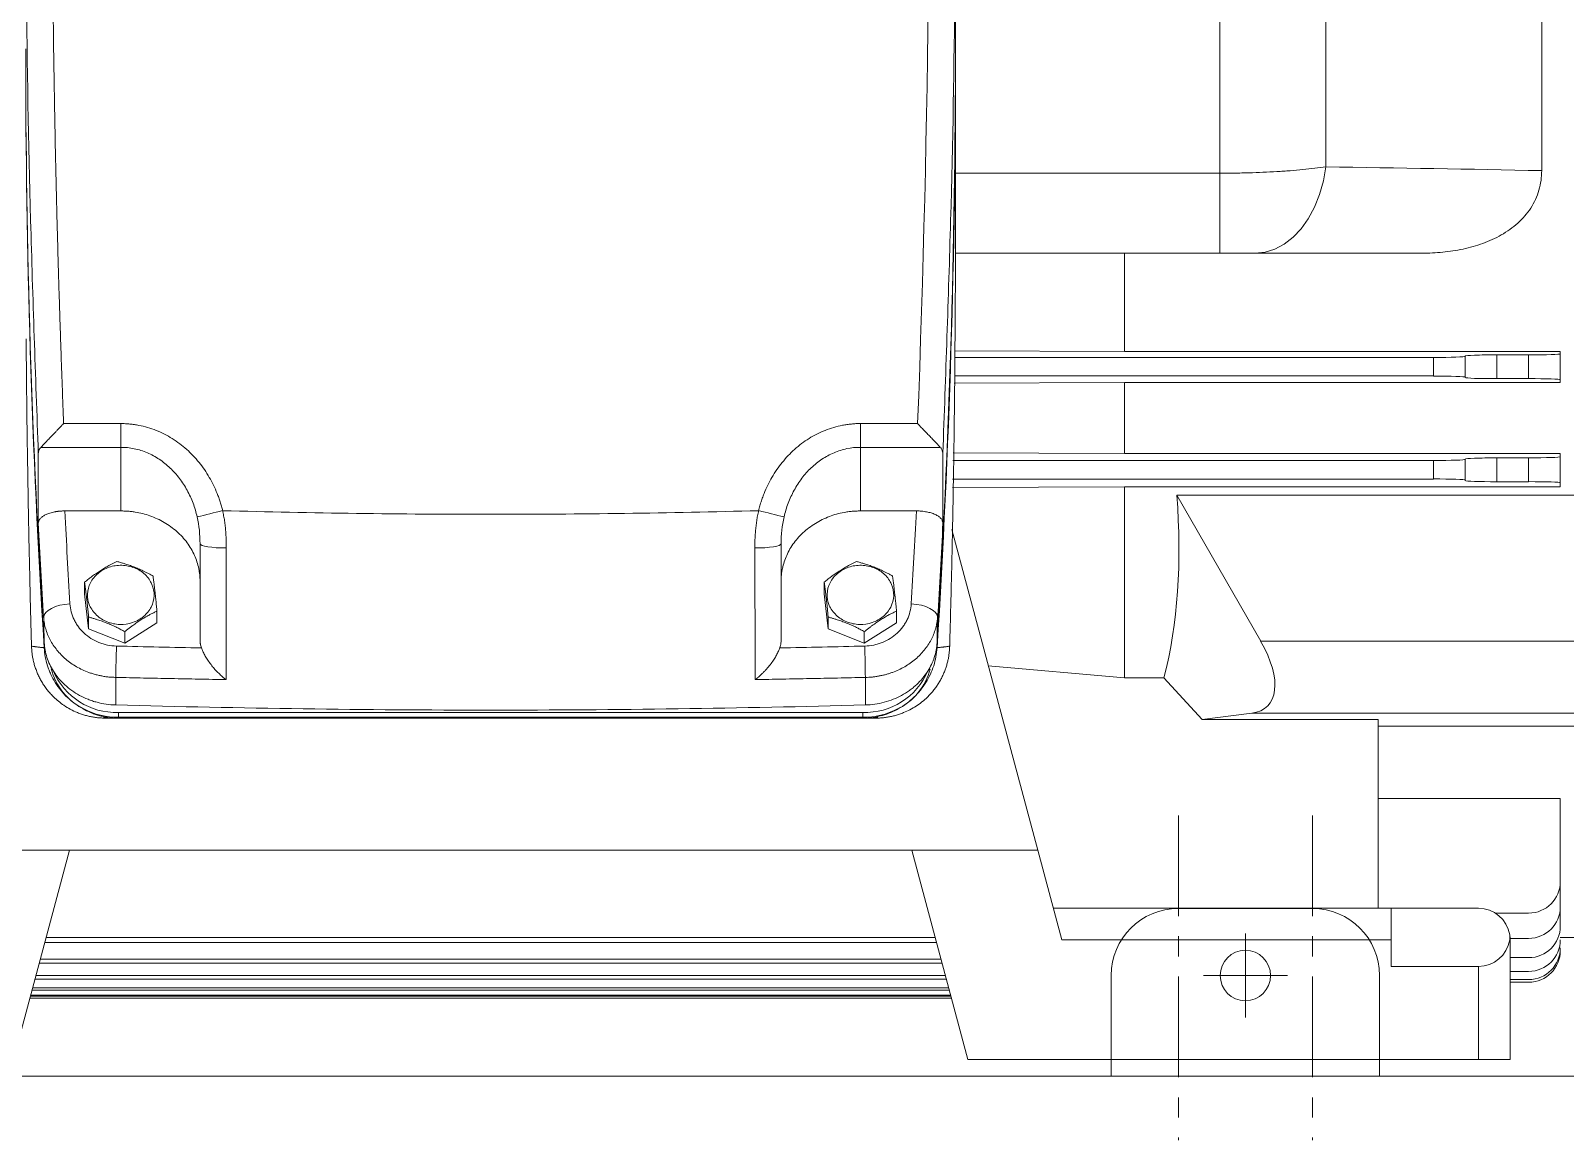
# Model space of a CAD drawing. Header units: inches. Extents: x -48 to 250, y -21 to 207.
# Drawn here: x 26.18 to 37.62, y 53.19 to 61.46 of the extents above; entities that cross this region are included whole.
import ezdxf

# ---------------------------------------------------------------- set-up
doc = ezdxf.new("R2010")
doc.units = ezdxf.units.IN
doc.header["$MEASUREMENT"] = 0
doc.linetypes.add('CENTERX2', pattern=[0.8, 0.5, -0.1, 0.1, -0.1])
doc.layers.add('Centerline', color=5, linetype='CENTERX2', lineweight=5)

# ---------------------------------------------------------------- blocks, each defined once
blk = doc.blocks.new('HHI 365TS FRONT VIEW')
at = {"color": 7, "linetype": 'Continuous', "lineweight": 5}
for p, q in [((-10.302, 2.396), (-10.302, -2.396)), ((-9.511, 2.349), (-9.511, -2.349)), ((-7.903, 2.377), (-7.903, -2.377)), ((-12.272, -1.468), (-12.272, 0.079)), ((-12.272, -1.468), (-12.272, -1.504)), ((-12.272, -2.907), (-12.272, -1.504)), ((-12.272, -1.504), (-12.272, -1.504)), ((-10.302, -2.396), (-12.272, -2.396)), ((-10.302, -2.396), (-10.302, -2.992)), ((-12.272, -2.907), (-12.272, -3.137)), ((-12.272, -2.992), (-10.302, -2.992)), ((-11.012, -2.992), (-11.012, -3.725)), ((-12.277, -3.77), (-8.709, -3.77)), ((-11.012, -3.725), (-12.276, -3.72)), ((-7.764, -3.725), (-11.012, -3.725)), ((-8.709, -3.77), (-8.709, -3.907)), ((-8.472, -3.761), (-8.472, -3.758)), ((-8.472, -3.916), (-8.472, -3.761)), ((-8.236, -3.75), (-8, -3.75)), ((-8.236, -3.927), (-8.236, -3.75)), ((-8, -3.75), (-8, -3.927)), ((-7.764, -3.742), (-7.764, -3.725)), ((-7.764, -3.935), (-7.764, -3.742)), ((-12.281, -3.962), (-11.012, -3.957)), ((-8.709, -3.907), (-12.28, -3.907)), ((-11.012, -3.957), (-7.764, -3.957)), ((-11.012, -3.957), (-11.012, -4.485)), ((-8.472, -3.919), (-8.472, -3.916)), ((-8, -3.927), (-8.236, -3.927)), ((-7.764, -3.957), (-7.764, -3.935)), ((-18.919, -4.262), (-18.492, -4.262)), ((-18.492, -4.262), (-18.492, -4.439)), ((-12.98, -4.262), (-12.98, -4.439)), ((-12.98, -4.262), (-12.554, -4.262)), ((-19.087, -4.439), (-18.492, -4.439)), ((-18.492, -4.439), (-18.492, -4.913)), ((-12.98, -4.439), (-12.98, -4.913)), ((-12.385, -4.439), (-12.98, -4.439)), ((-19.107, -5.003), (-19.107, -4.483)), ((-12.366, -4.483), (-12.366, -5.003)), ((-12.291, -4.537), (-8.709, -4.537)), ((-11.012, -4.485), (-12.29, -4.48)), ((-7.764, -4.485), (-11.012, -4.485)), ((-8.709, -4.537), (-8.709, -4.675)), ((-8.472, -4.529), (-8.472, -4.526)), ((-8.472, -4.683), (-8.472, -4.529)), ((-8.236, -4.518), (-8, -4.518)), ((-8.236, -4.695), (-8.236, -4.518)), ((-8, -4.518), (-8, -4.695)), ((-7.764, -4.509), (-7.764, -4.485)), ((-7.764, -4.703), (-7.764, -4.509)), ((-8.709, -4.675), (-12.293, -4.675)), ((-8.472, -4.687), (-8.472, -4.683)), ((-12.294, -4.739), (-11.012, -4.734)), ((-11.012, -4.734), (-7.764, -4.734)), ((-11.012, -4.734), (-11.012, -6.157)), ((-10.623, -4.796), (-7.488, -4.796)), ((-9.997, -5.884), (-10.623, -4.796)), ((-8, -4.695), (-8.236, -4.695)), ((-7.764, -4.734), (-7.764, -4.703)), ((-18.492, -4.913), (-18.91, -4.913)), ((-12.98, -4.913), (-12.563, -4.913)), ((-12.299, -5.052), (-11.659, -7.441)), ((-18.762, -5.443), (-18.762, -5.53)), ((-13.25, -5.53), (-13.25, -5.443)), ((-18.762, -5.53), (-18.732, -5.791)), ((-13.22, -5.791), (-13.25, -5.53)), ((-18.732, -5.704), (-18.732, -5.791)), ((-18.223, -5.659), (-18.223, -5.746)), ((-13.22, -5.791), (-13.22, -5.704)), ((-12.711, -5.746), (-12.711, -5.659)), ((-18.732, -5.791), (-18.462, -5.899)), ((-18.462, -5.899), (-18.223, -5.746)), ((-18.462, -5.812), (-18.462, -5.899)), ((-12.951, -5.899), (-13.22, -5.791)), ((-12.711, -5.746), (-12.951, -5.899)), ((-12.951, -5.899), (-12.951, -5.812)), ((-7.646, -5.884), (-9.997, -5.884)), ((-12.027, -6.067), (-11.012, -6.157)), ((-11.012, -6.157), (-10.719, -6.157)), ((-10.719, -6.157), (-10.433, -6.466)), ((-18.769, -6.388), (-18.773, -6.388)), ((-12.7, -6.388), (-12.703, -6.388)), ((-18.51, -6.415), (-12.963, -6.415)), ((-18.51, -6.451), (-18.51, -6.415)), ((-12.963, -6.451), (-18.51, -6.451)), ((-18.51, -6.457), (-12.963, -6.457)), ((-12.963, -6.415), (-12.963, -6.451)), ((-10.433, -6.466), (-10.063, -6.421)), ((-10.433, -6.466), (-9.122, -6.466)), ((-10.063, -6.421), (-7.646, -6.421)), ((-9.122, -6.466), (-9.122, -7.874)), ((-7.488, -6.516), (-9.122, -6.516)), ((-7.764, -7.057), (-9.122, -7.057)), ((-7.764, -7.674), (-7.764, -7.057)), ((-19.813, -7.441), (-18.874, -7.441)), ((-18.874, -7.441), (-19.292, -9)), ((-18.874, -7.441), (-12.598, -7.441)), ((-12.598, -7.441), (-11.659, -7.441)), ((-12.18, -9), (-12.598, -7.441)), ((-11.659, -7.441), (-11.48, -8.11)), ((-7.764, -7.862), (-7.764, -7.674)), ((-11.543, -7.874), (-9.024, -7.874)), ((-9.024, -7.874), (-8.374, -7.874)), ((-9.024, -8.11), (-9.024, -7.874)), ((-7.764, -8.006), (-7.764, -7.862)), ((-8.236, -7.91), (-8, -7.91)), ((-19.049, -8.092), (-12.424, -8.092)), ((-11.48, -8.11), (-9.024, -8.11)), ((-9.024, -8.11), (-9.024, -8.307)), ((-8.138, -8.11), (-8.141, -8.11)), ((-8.138, -8.098), (-8, -8.098)), ((-8.138, -9), (-8.138, -8.11)), ((-7.764, -8.091), (-7.488, -8.091)), ((-19.059, -8.129), (-12.414, -8.129)), ((-19.1, -8.283), (-12.372, -8.283)), ((-19.092, -8.252), (-12.381, -8.252)), ((-9.024, -8.307), (-8.374, -8.307)), ((-8.374, -8.307), (-8.374, -9)), ((-8.138, -8.242), (-8, -8.242)), ((-8.138, -8.344), (-8, -8.344)), ((-19.132, -8.401), (-12.341, -8.401)), ((-19.125, -8.376), (-12.347, -8.376)), ((-8.138, -8.405), (-8, -8.405)), ((-8.138, -8.425), (-8, -8.425)), ((-19.17, -8.543), (-12.303, -8.543)), ((-19.17, -8.543), (-12.303, -8.543)), ((-19.166, -8.53), (-12.306, -8.53)), ((-19.164, -8.522), (-12.308, -8.522)), ((-19.154, -8.483), (-12.319, -8.483)), ((-19.149, -8.466), (-12.323, -8.466)), ((-8.374, -9), (-12.18, -9)), ((-8.374, -9), (-8.138, -9))]:
    blk.add_line(p, q, dxfattribs=at)
at = {"color": 7, "linetype": 'Continuous', "lineweight": 5, "flags": 128}
for points in [[(-9.511, -2.349), (-9.53, -2.454), (-9.558, -2.555), (-9.596, -2.649), (-9.642, -2.735), (-9.696, -2.81), (-9.756, -2.874), (-9.822, -2.925), (-9.892, -2.962), (-9.964, -2.985), (-10.038, -2.992)], [(-17.902, -5.158), (-17.898, -5.164), (-17.887, -5.17), (-17.869, -5.175), (-17.844, -5.18), (-17.815, -5.184), (-17.781, -5.187), (-17.744, -5.188), (-17.706, -5.189)], [(-13.767, -5.189), (-13.729, -5.188), (-13.692, -5.187), (-13.658, -5.184), (-13.628, -5.18), (-13.604, -5.175), (-13.586, -5.17), (-13.575, -5.164), (-13.571, -5.158)], [(-18.871, -5.606), (-18.909, -5.609), (-18.946, -5.616), (-18.98, -5.626), (-19.01, -5.639), (-19.034, -5.654), (-19.052, -5.67), (-19.064, -5.688), (-19.067, -5.706)], [(-12.405, -5.706), (-12.409, -5.688), (-12.42, -5.67), (-12.438, -5.654), (-12.463, -5.639), (-12.493, -5.626), (-12.526, -5.616), (-12.563, -5.609), (-12.602, -5.606)]]:
    blk.add_lwpolyline(points, dxfattribs=at)
at = {"color": 7, "linetype": 'Continuous', "lineweight": 5}
for centre, radius, start, end in [((52.223, -1.468), 71.424, 180.00028, 183.55318), ((-83.696, -1.468), 71.424, 356.44682, 359.99972), ((52.224, -1.504), 71.425, 180.00029, 183.55496), ((-83.696, -1.504), 71.425, 356.44504, 359.99971), ((-13.359, -22.848), 18.463, 103.705, 104.3118), ((-18.113, -22.848), 18.463, 75.6882, 76.295), ((52.262, -1.339), 71.463, 182.93936, 183.50341), ((-83.734, -1.339), 71.463, 356.49659, 357.06064), ((-5.465, -6.329), 13.066, 178.2068, 179.2319), ((-26.008, -6.329), 13.066, 0.7681, 1.7932), ((-18.562, -5.974), 0.463, 194.3519, 243.4807), ((-18.526, -5.904), 0.511, 203.4485, 271.7654), ((-12.947, -5.904), 0.511, 268.2346, 336.5515), ((-12.905, -5.978), 0.458, 296.1874, 345.6723), ((-18.511, -5.889), 0.562, 242.6919, 270.156), ((-12.961, -5.889), 0.562, 269.844, 297.3081), ((-8, -7.674), 0.236, 270, 0), ((-8.374, -8.11), 0.236, 9.5941, 90), ((-8, -7.862), 0.236, 270, 0), ((-8.236, -8.147), 0.236, 90, 92.7881), ((-8, -8.006), 0.236, 270, 0), ((-8.374, -8.071), 0.236, 270, 350.4059), ((-8.374, -8.11), 0.236, 0, 9.5941), ((-8, -8.108), 0.236, 270, 0), ((-8, -8.169), 0.236, 270, 0), ((-8, -8.189), 0.236, 270, 0)]:
    blk.add_arc(centre, radius, start, end, dxfattribs=at)
for centre, major_axis, ratio, start_param, end_param in [((-8.709, -3.761), (0.236, 0), 0.034921, 4.712389, 6.283185), ((-8.236, -3.758), (0.236, 0), 0.034921, 1.570796, 3.141593), ((-8, -3.742), (0.236, 0), 0.034921, 4.712389, 6.283185), ((-8.709, -3.916), (0.236, 0), 0.034921, 0, 1.570796), ((-8.236, -3.919), (0.236, 0), 0.034921, 3.141593, 4.712389), ((-8, -3.935), (0.236, 0), 0.034921, 0, 1.570796), ((-8.709, -4.529), (0.236, 0), 0.034921, 4.712389, 6.283185), ((-8.236, -4.526), (0.236, 0), 0.034921, 1.570796, 3.141593), ((-8, -4.509), (0.236, 0), 0.034921, 4.712389, 6.283185), ((-8.709, -4.683), (0.236, 0), 0.034921, 0, 1.570796), ((-8.236, -4.687), (0.236, 0), 0.034921, 3.141593, 4.712389), ((-18.697, 0), (-7.333, 7.333), 0.466308, 3.411279, 3.64152), ((-8, -4.703), (0.236, 0), 0.034921, 0, 1.570796), ((-10.481, -5.832), (-0.535, 0.535), 0.466308, 2.792527, 4.18879)]:
    blk.add_ellipse(centre, major_axis=major_axis, ratio=ratio, start_param=start_param, end_param=end_param, dxfattribs=at)
for points, knots in [([(-18.978, 2.443), (-18.979, 2.388), (-18.982, 2.278), (-18.985, 2.114), (-18.988, 1.949), (-18.991, 1.784), (-18.993, 1.619), (-18.995, 1.453), (-18.997, 1.288), (-18.999, 1.122), (-19.001, 0.956), (-19.002, 0.791), (-19.003, 0.624), (-19.003, 0.458), (-19.004, 0.292), (-19.004, 0.125), (-19.004, -0.042), (-19.004, -0.209), (-19.003, -0.376), (-19.002, -0.543), (-19.001, -0.711), (-19, -0.878), (-18.998, -1.046), (-18.996, -1.214), (-18.994, -1.382), (-18.992, -1.55), (-18.989, -1.718), (-18.986, -1.887), (-18.983, -2.056), (-18.98, -2.224), (-18.976, -2.393), (-18.972, -2.563), (-18.968, -2.732), (-18.963, -2.901), (-18.959, -3.071), (-18.954, -3.241), (-18.948, -3.41), (-18.943, -3.58), (-18.937, -3.751), (-18.931, -3.921), (-18.925, -4.091), (-18.921, -4.205), (-18.919, -4.262)], [0, 0, 0, 0, 0.024589, 0.049198, 0.073828, 0.098478, 0.123148, 0.147839, 0.172551, 0.197284, 0.222037, 0.246811, 0.271606, 0.296422, 0.321258, 0.346116, 0.370995, 0.395895, 0.420817, 0.44576, 0.470724, 0.495709, 0.520716, 0.545744, 0.570794, 0.595866, 0.620959, 0.646074, 0.671211, 0.69637, 0.72155, 0.746753, 0.771978, 0.797224, 0.822493, 0.847784, 0.873098, 0.898433, 0.923791, 0.949172, 0.974575, 1, 1, 1, 1]), ([(-19.107, -4.483), (-19.128, -3.904), (-19.169, -2.749), (-19.198, -1.228), (-19.198, -0.286), (-19.198, 0.079)], [0, 0, 0, 0, 0.380367, 0.759806, 1, 1, 1, 1]), ([(-12.275, 0.079), (-12.275, -0.286), (-12.274, -1.228), (-12.303, -2.749), (-12.345, -3.904), (-12.366, -4.483)], [0, 0, 0, 0, 0.240194, 0.619633, 1, 1, 1, 1]), ([(-9.511, -2.349), (-9.565, -2.356), (-9.622, -2.363), (-9.714, -2.372), (-9.745, -2.375), (-9.794, -2.379), (-9.81, -2.38), (-9.843, -2.382), (-9.86, -2.383), (-9.945, -2.388), (-10.014, -2.391), (-10.12, -2.394), (-10.156, -2.395), (-10.211, -2.396), (-10.229, -2.396), (-10.265, -2.396), (-10.284, -2.396), (-10.302, -2.396)], [0, 0, 0, 0, 0.25, 0.25, 0.375, 0.375, 0.4375, 0.4375, 0.5, 0.5, 0.75, 0.75, 0.875, 0.875, 0.9375, 0.9375, 1, 1, 1, 1]), ([(-7.903, -2.377), (-7.903, -2.426), (-7.909, -2.475), (-7.93, -2.545), (-7.939, -2.569), (-7.959, -2.613), (-7.971, -2.635), (-7.998, -2.676), (-8.013, -2.696), (-8.046, -2.734), (-8.063, -2.752), (-8.1, -2.785), (-8.12, -2.801), (-8.161, -2.83), (-8.182, -2.844), (-8.248, -2.881), (-8.294, -2.902), (-8.366, -2.928), (-8.39, -2.936), (-8.439, -2.95), (-8.464, -2.956), (-8.539, -2.972), (-8.59, -2.98), (-8.691, -2.99), (-8.742, -2.992), (-8.794, -2.992)], [0, 0, 0, 0, 0.125, 0.125, 0.1875, 0.1875, 0.25, 0.25, 0.3125, 0.3125, 0.375, 0.375, 0.4375, 0.4375, 0.5, 0.5, 0.625, 0.625, 0.6875, 0.6875, 0.75, 0.75, 0.875, 0.875, 1, 1, 1, 1]), ([(-10.302, -2.992), (-10.29, -2.992), (-10.277, -2.992), (-10.253, -2.992), (-10.241, -2.992), (-10.206, -2.992), (-10.183, -2.992), (-10.149, -2.992), (-10.138, -2.992), (-10.116, -2.992), (-10.106, -2.992), (-10.075, -2.992), (-10.056, -2.992), (-10.038, -2.992)], [0, 0, 0, 0, 0.125, 0.125, 0.25, 0.25, 0.5, 0.5, 0.625, 0.625, 0.75, 0.75, 1, 1, 1, 1]), ([(-12.275, -3.63), (-12.275, -3.625), (-12.275, -3.615), (-12.275, -3.599), (-12.274, -3.583), (-12.274, -3.568), (-12.274, -3.552), (-12.274, -3.537), (-12.274, -3.521), (-12.274, -3.506), (-12.274, -3.472), (-12.273, -3.422), (-12.273, -3.357), (-12.273, -3.295), (-12.272, -3.248), (-12.272, -3.216), (-12.272, -3.195), (-12.272, -3.175), (-12.272, -3.155), (-12.272, -3.143), (-12.272, -3.137)], [0, 0, 0, 0, 0.027787, 0.055517, 0.083207, 0.110875, 0.138537, 0.166211, 0.193913, 0.221661, 0.249471, 0.374489, 0.499609, 0.624213, 0.748904, 0.79922, 0.849385, 0.899503, 0.949674, 1, 1, 1, 1]), ([(-19.198, -3.63), (-19.197, -3.699), (-19.196, -3.836), (-19.194, -4.038), (-19.192, -4.235), (-19.189, -4.427), (-19.186, -4.613), (-19.183, -4.795), (-19.18, -4.971), (-19.177, -5.142), (-19.173, -5.308), (-19.169, -5.468), (-19.166, -5.624), (-19.162, -5.774), (-19.159, -5.872), (-19.158, -5.921)], [0, 0, 0, 0, 0.0905392, 0.1788091, 0.2648095, 0.3485407, 0.4300025, 0.5091949, 0.586118, 0.6607717, 0.7331561, 0.8032711, 0.8711167, 0.936693, 1, 1, 1, 1]), ([(-12.315, -5.921), (-12.313, -5.85), (-12.309, -5.706), (-12.303, -5.484), (-12.298, -5.251), (-12.293, -5.008), (-12.288, -4.753), (-12.284, -4.488), (-12.28, -4.212), (-12.277, -3.925), (-12.276, -3.73), (-12.275, -3.63)], [0, 0, 0, 0, 0.092172, 0.189078, 0.29072, 0.397096, 0.508207, 0.624053, 0.744634, 0.86995, 1, 1, 1, 1]), ([(-19.087, -4.439), (-19.086, -4.438), (-19.084, -4.435), (-19.081, -4.432), (-19.077, -4.428), (-19.073, -4.423), (-19.068, -4.419), (-19.064, -4.414), (-19.059, -4.409), (-19.05, -4.399), (-19.034, -4.383), (-19.017, -4.364), (-19.001, -4.348), (-18.99, -4.337), (-18.979, -4.325), (-18.964, -4.31), (-18.948, -4.293), (-18.932, -4.276), (-18.923, -4.266), (-18.919, -4.262)], [0, 0, 0, 0, 0.028474, 0.057735, 0.08779, 0.118643, 0.150297, 0.182752, 0.216006, 0.250056, 0.366393, 0.49983, 0.558623, 0.624858, 0.67668, 0.750131, 0.852299, 0.935368, 1, 1, 1, 1]), ([(-18.492, -4.262), (-18.486, -4.262), (-18.475, -4.262), (-18.458, -4.263), (-18.441, -4.264), (-18.425, -4.265), (-18.408, -4.267), (-18.391, -4.269), (-18.374, -4.272), (-18.341, -4.278), (-18.292, -4.29), (-18.228, -4.312), (-18.167, -4.34), (-18.089, -4.384), (-17.999, -4.452), (-17.922, -4.533), (-17.868, -4.605), (-17.832, -4.662), (-17.801, -4.721), (-17.778, -4.772), (-17.762, -4.814), (-17.751, -4.846), (-17.742, -4.878), (-17.736, -4.9), (-17.733, -4.911)], [0, 0, 0, 0, 0.015729, 0.031439, 0.047139, 0.062837, 0.078543, 0.094267, 0.110016, 0.125801, 0.188354, 0.251257, 0.313185, 0.375612, 0.50092, 0.625007, 0.687376, 0.750328, 0.812396, 0.874961, 0.906102, 0.937296, 0.968583, 1, 1, 1, 1]), ([(-13.739, -4.911), (-13.738, -4.905), (-13.734, -4.892), (-13.729, -4.874), (-13.724, -4.855), (-13.718, -4.837), (-13.712, -4.819), (-13.705, -4.801), (-13.692, -4.768), (-13.671, -4.721), (-13.64, -4.662), (-13.604, -4.605), (-13.55, -4.533), (-13.473, -4.451), (-13.383, -4.383), (-13.305, -4.339), (-13.243, -4.312), (-13.18, -4.29), (-13.125, -4.276), (-13.081, -4.269), (-13.047, -4.265), (-13.014, -4.262), (-12.992, -4.262), (-12.98, -4.262)], [0, 0, 0, 0, 0.018026, 0.036007, 0.05395, 0.071861, 0.089749, 0.10762, 0.125482, 0.187991, 0.250069, 0.313006, 0.375419, 0.500013, 0.625228, 0.687824, 0.74996, 0.812681, 0.875097, 0.906398, 0.937601, 0.968778, 1, 1, 1, 1]), ([(-12.554, -4.262), (-12.552, -4.264), (-12.546, -4.27), (-12.538, -4.278), (-12.529, -4.288), (-12.518, -4.299), (-12.506, -4.312), (-12.494, -4.325), (-12.482, -4.337), (-12.471, -4.348), (-12.456, -4.364), (-12.438, -4.383), (-12.421, -4.401), (-12.409, -4.414), (-12.4, -4.423), (-12.392, -4.432), (-12.387, -4.437), (-12.385, -4.439)], [0, 0, 0, 0, 0.036606, 0.079757, 0.129594, 0.186261, 0.249902, 0.323351, 0.375179, 0.441409, 0.50021, 0.633643, 0.74999, 0.81728, 0.881377, 0.942274, 1, 1, 1, 1]), ([(-19.107, -4.483), (-19.107, -4.481), (-19.107, -4.479), (-19.106, -4.474), (-19.105, -4.467), (-19.102, -4.46), (-19.098, -4.452), (-19.093, -4.445), (-19.089, -4.441), (-19.087, -4.439)], [0, 0, 0, 0, 0.079852, 0.189196, 0.329194, 0.501172, 0.694806, 0.861589, 1, 1, 1, 1]), ([(-18.492, -4.439), (-18.458, -4.439), (-18.425, -4.442), (-18.375, -4.453), (-18.358, -4.457), (-18.326, -4.467), (-18.31, -4.473), (-18.263, -4.493), (-18.234, -4.509), (-18.191, -4.538), (-18.177, -4.548), (-18.15, -4.57), (-18.137, -4.581), (-18.099, -4.617), (-18.076, -4.643), (-18.045, -4.684), (-18.035, -4.699), (-18.015, -4.728), (-18.006, -4.744), (-17.981, -4.79), (-17.966, -4.823), (-17.941, -4.889), (-17.931, -4.923), (-17.923, -4.958)], [0, 0, 0, 0, 0.125, 0.125, 0.1875, 0.1875, 0.25, 0.25, 0.375, 0.375, 0.4375, 0.4375, 0.5, 0.5, 0.625, 0.625, 0.6875, 0.6875, 0.75, 0.75, 0.875, 0.875, 1, 1, 1, 1]), ([(-13.549, -4.958), (-13.541, -4.923), (-13.531, -4.889), (-13.506, -4.822), (-13.491, -4.79), (-13.457, -4.728), (-13.438, -4.698), (-13.396, -4.642), (-13.373, -4.616), (-13.335, -4.58), (-13.322, -4.569), (-13.295, -4.547), (-13.281, -4.537), (-13.238, -4.509), (-13.209, -4.493), (-13.161, -4.473), (-13.145, -4.467), (-13.113, -4.457), (-13.097, -4.452), (-13.048, -4.442), (-13.014, -4.439), (-12.98, -4.439)], [0, 0, 0, 0, 0.125, 0.125, 0.25, 0.25, 0.375, 0.375, 0.5, 0.5, 0.5625, 0.5625, 0.625, 0.625, 0.75, 0.75, 0.8125, 0.8125, 0.875, 0.875, 1, 1, 1, 1]), ([(-12.366, -4.483), (-12.368, -4.47), (-12.371, -4.455), (-12.383, -4.441), (-12.385, -4.439)], [0, 0, 0, 0, 0.824702, 1, 1, 1, 1]), ([(-18.91, -4.913), (-18.913, -4.913), (-18.919, -4.913), (-18.927, -4.913), (-18.936, -4.914), (-18.943, -4.914), (-18.951, -4.915), (-18.958, -4.916), (-18.964, -4.916), (-18.97, -4.917), (-18.975, -4.918), (-18.981, -4.919), (-18.996, -4.922), (-19.021, -4.928), (-19.045, -4.937), (-19.061, -4.945), (-19.072, -4.952), (-19.082, -4.959), (-19.089, -4.966), (-19.096, -4.973), (-19.101, -4.981), (-19.104, -4.988), (-19.106, -4.996), (-19.107, -5.001), (-19.107, -5.003)], [0, 0, 0, 0, 0.029467, 0.057598, 0.084395, 0.109856, 0.133981, 0.156772, 0.178227, 0.198347, 0.217131, 0.23458, 0.250694, 0.381418, 0.500099, 0.558329, 0.615886, 0.67277, 0.728984, 0.784526, 0.839398, 0.8936, 0.947134, 1, 1, 1, 1]), ([(-18.492, -4.913), (-18.487, -4.913), (-18.477, -4.913), (-18.461, -4.914), (-18.446, -4.914), (-18.43, -4.916), (-18.415, -4.917), (-18.4, -4.919), (-18.371, -4.924), (-18.329, -4.932), (-18.274, -4.949), (-18.22, -4.971), (-18.151, -5.007), (-18.072, -5.064), (-18.007, -5.134), (-17.967, -5.196), (-17.942, -5.243), (-17.924, -5.292), (-17.913, -5.333), (-17.907, -5.365), (-17.904, -5.389), (-17.902, -5.413), (-17.902, -5.429), (-17.902, -5.437)], [0, 0, 0, 0, 0.016678, 0.033329, 0.049963, 0.066593, 0.083229, 0.099883, 0.116567, 0.178319, 0.240093, 0.304419, 0.368767, 0.500003, 0.63124, 0.695566, 0.759914, 0.821666, 0.88344, 0.912606, 0.941714, 0.970825, 1, 1, 1, 1]), ([(-17.733, -4.911), (-17.732, -4.917), (-17.729, -4.93), (-17.726, -4.949), (-17.722, -4.968), (-17.719, -4.987), (-17.717, -5.007), (-17.714, -5.026), (-17.712, -5.046), (-17.71, -5.066), (-17.709, -5.086), (-17.708, -5.106), (-17.707, -5.127), (-17.706, -5.147), (-17.706, -5.168), (-17.706, -5.182), (-17.706, -5.189)], [0, 0, 0, 0, 0.0681279, 0.1366894, 0.2057045, 0.2751928, 0.3451731, 0.415664, 0.4866833, 0.5582484, 0.6303761, 0.7030826, 0.7763834, 0.8502938, 0.924828, 1, 1, 1, 1]), ([(-13.739, -4.911), (-14.405, -4.929), (-15.071, -4.938), (-16.402, -4.938), (-17.068, -4.929), (-17.733, -4.911)], [0, 0, 0, 0, 0.5, 0.5, 1, 1, 1, 1]), ([(-13.767, -5.189), (-13.767, -5.182), (-13.767, -5.168), (-13.766, -5.147), (-13.766, -5.127), (-13.765, -5.106), (-13.764, -5.086), (-13.762, -5.066), (-13.76, -5.046), (-13.758, -5.026), (-13.756, -5.007), (-13.753, -4.987), (-13.75, -4.968), (-13.747, -4.949), (-13.743, -4.93), (-13.74, -4.917), (-13.739, -4.911)], [0, 0, 0, 0, 0.075172, 0.149706, 0.223616, 0.296917, 0.369623, 0.44175, 0.513316, 0.584335, 0.654826, 0.724806, 0.794295, 0.86331, 0.931872, 1, 1, 1, 1]), ([(-12.98, -4.913), (-12.985, -4.913), (-12.996, -4.913), (-13.011, -4.914), (-13.027, -4.914), (-13.042, -4.916), (-13.057, -4.917), (-13.073, -4.919), (-13.102, -4.924), (-13.144, -4.932), (-13.199, -4.949), (-13.252, -4.971), (-13.322, -5.007), (-13.401, -5.064), (-13.465, -5.134), (-13.506, -5.196), (-13.53, -5.243), (-13.549, -5.292), (-13.56, -5.333), (-13.566, -5.365), (-13.569, -5.389), (-13.571, -5.413), (-13.571, -5.429), (-13.571, -5.437)], [0, 0, 0, 0, 0.016678, 0.033329, 0.049963, 0.066593, 0.083229, 0.099883, 0.116567, 0.178319, 0.240093, 0.304419, 0.368767, 0.500003, 0.63124, 0.695566, 0.759914, 0.821666, 0.88344, 0.912606, 0.941714, 0.970825, 1, 1, 1, 1]), ([(-12.366, -5.003), (-12.366, -4.997), (-12.367, -4.992), (-12.371, -4.983), (-12.372, -4.98), (-12.376, -4.974), (-12.378, -4.971), (-12.386, -4.963), (-12.392, -4.958), (-12.406, -4.948), (-12.414, -4.944), (-12.432, -4.935), (-12.442, -4.931), (-12.464, -4.925), (-12.475, -4.922), (-12.499, -4.918), (-12.511, -4.916), (-12.537, -4.913), (-12.55, -4.913), (-12.563, -4.913)], [0, 0, 0, 0, 0.125, 0.125, 0.1875, 0.1875, 0.25, 0.25, 0.375, 0.375, 0.5, 0.5, 0.625, 0.625, 0.75, 0.75, 0.875, 0.875, 1, 1, 1, 1]), ([(-17.902, -5.158), (-17.902, -5.224), (-17.902, -5.288), (-17.902, -5.413), (-17.902, -5.475), (-17.902, -5.565), (-17.902, -5.595), (-17.902, -5.654), (-17.902, -5.683), (-17.902, -5.767), (-17.902, -5.821), (-17.902, -5.872)], [0, 0, 0, 0, 0.25, 0.25, 0.5, 0.5, 0.625, 0.625, 0.75, 0.75, 1, 1, 1, 1]), ([(-17.706, -5.189), (-17.706, -5.198), (-17.706, -5.216), (-17.706, -5.242), (-17.706, -5.268), (-17.706, -5.293), (-17.706, -5.318), (-17.706, -5.343), (-17.706, -5.367), (-17.706, -5.39), (-17.706, -5.413), (-17.706, -5.435), (-17.706, -5.457), (-17.706, -5.478), (-17.706, -5.499), (-17.707, -5.519), (-17.707, -5.539), (-17.707, -5.558), (-17.707, -5.576), (-17.707, -5.594), (-17.707, -5.612), (-17.707, -5.629), (-17.707, -5.645), (-17.707, -5.661), (-17.707, -5.677), (-17.707, -5.691), (-17.707, -5.706), (-17.707, -5.733), (-17.707, -5.773), (-17.707, -5.825), (-17.708, -5.875), (-17.708, -5.923), (-17.708, -5.969), (-17.708, -6.013), (-17.708, -6.055), (-17.708, -6.095), (-17.708, -6.133), (-17.708, -6.158), (-17.708, -6.17)], [0, 0, 0, 0, 0.0242025, 0.0480365, 0.0714961, 0.0945757, 0.1172701, 0.1395743, 0.1614837, 0.1829939, 0.2041007, 0.2248003, 0.2450891, 0.2649636, 0.2844209, 0.303458, 0.3220722, 0.3402611, 0.3580225, 0.3753543, 0.3922547, 0.408722, 0.4247546, 0.4403512, 0.4555107, 0.4702319, 0.4845139, 0.4983559, 0.5524895, 0.6058088, 0.6582835, 0.709886, 0.7605915, 0.8103785, 0.8592277, 0.9071231, 0.9540509, 1, 1, 1, 1]), ([(-13.764, -6.17), (-13.764, -6.163), (-13.764, -6.151), (-13.764, -6.132), (-13.764, -6.112), (-13.764, -6.091), (-13.764, -6.07), (-13.764, -6.049), (-13.764, -6.027), (-13.765, -6.005), (-13.765, -5.982), (-13.765, -5.958), (-13.765, -5.934), (-13.765, -5.909), (-13.765, -5.884), (-13.765, -5.858), (-13.765, -5.832), (-13.765, -5.806), (-13.765, -5.778), (-13.765, -5.751), (-13.765, -5.723), (-13.765, -5.696), (-13.765, -5.668), (-13.766, -5.638), (-13.766, -5.606), (-13.766, -5.573), (-13.766, -5.537), (-13.766, -5.5), (-13.766, -5.461), (-13.766, -5.42), (-13.766, -5.377), (-13.766, -5.333), (-13.767, -5.286), (-13.767, -5.238), (-13.767, -5.206), (-13.767, -5.189)], [0, 0, 0, 0, 0.023952, 0.048174, 0.072663, 0.097418, 0.122438, 0.14772, 0.173262, 0.199062, 0.225118, 0.251427, 0.277985, 0.30479, 0.331839, 0.359127, 0.386652, 0.414409, 0.442393, 0.470601, 0.499028, 0.525217, 0.55293, 0.58216, 0.612901, 0.645141, 0.67887, 0.714072, 0.750732, 0.78883, 0.828343, 0.869247, 0.911513, 0.955109, 1, 1, 1, 1]), ([(-13.571, -5.872), (-13.571, -5.821), (-13.571, -5.767), (-13.571, -5.683), (-13.571, -5.654), (-13.571, -5.595), (-13.571, -5.565), (-13.571, -5.475), (-13.571, -5.413), (-13.571, -5.288), (-13.571, -5.224), (-13.571, -5.158)], [0, 0, 0, 0, 0.25, 0.25, 0.375, 0.375, 0.5, 0.5, 0.75, 0.75, 1, 1, 1, 1]), ([(-18.762, -5.443), (-18.757, -5.44), (-18.749, -5.434), (-18.737, -5.424), (-18.725, -5.415), (-18.714, -5.406), (-18.696, -5.393), (-18.672, -5.376), (-18.642, -5.356), (-18.611, -5.337), (-18.585, -5.322), (-18.562, -5.31), (-18.542, -5.3), (-18.529, -5.293), (-18.522, -5.29)], [0, 0, 0, 0, 0.0526884, 0.1040362, 0.1540703, 0.2028197, 0.250316, 0.3772841, 0.5009457, 0.6239048, 0.7503101, 0.8299356, 0.9131211, 1, 1, 1, 1]), ([(-18.266, -5.629), (-18.279, -5.655), (-18.298, -5.679), (-18.346, -5.719), (-18.374, -5.734), (-18.435, -5.755), (-18.467, -5.759), (-18.532, -5.758), (-18.564, -5.751), (-18.624, -5.727), (-18.65, -5.71), (-18.695, -5.668), (-18.713, -5.643), (-18.736, -5.59), (-18.741, -5.561), (-18.739, -5.503), (-18.732, -5.474), (-18.705, -5.422), (-18.686, -5.398), (-18.638, -5.358), (-18.61, -5.343), (-18.55, -5.322), (-18.517, -5.317), (-18.452, -5.319), (-18.42, -5.326), (-18.361, -5.349), (-18.334, -5.366), (-18.289, -5.408), (-18.272, -5.433), (-18.249, -5.487), (-18.243, -5.516), (-18.245, -5.574), (-18.253, -5.602), (-18.266, -5.629)], [0, 0, 0, 0, 0.0625, 0.0625, 0.125, 0.125, 0.1875, 0.1875, 0.25, 0.25, 0.3125, 0.3125, 0.375, 0.375, 0.4375, 0.4375, 0.5, 0.5, 0.5625, 0.5625, 0.625, 0.625, 0.6875, 0.6875, 0.75, 0.75, 0.8125, 0.8125, 0.875, 0.875, 0.9375, 0.9375, 1, 1, 1, 1]), ([(-18.522, -5.29), (-18.517, -5.291), (-18.508, -5.293), (-18.494, -5.297), (-18.481, -5.301), (-18.468, -5.305), (-18.448, -5.311), (-18.421, -5.32), (-18.387, -5.333), (-18.353, -5.347), (-18.323, -5.361), (-18.297, -5.374), (-18.275, -5.385), (-18.26, -5.394), (-18.252, -5.398)], [0, 0, 0, 0, 0.052814, 0.104281, 0.154429, 0.203288, 0.250888, 0.377157, 0.500152, 0.623874, 0.751084, 0.830471, 0.913399, 1, 1, 1, 1]), ([(-13.25, -5.443), (-13.246, -5.44), (-13.238, -5.434), (-13.225, -5.424), (-13.214, -5.415), (-13.202, -5.406), (-13.184, -5.393), (-13.16, -5.376), (-13.13, -5.356), (-13.099, -5.337), (-13.073, -5.322), (-13.05, -5.31), (-13.03, -5.3), (-13.017, -5.293), (-13.01, -5.29)], [0, 0, 0, 0, 0.052688, 0.104036, 0.15407, 0.20282, 0.250316, 0.377284, 0.500946, 0.623905, 0.75031, 0.829936, 0.913121, 1, 1, 1, 1]), ([(-12.754, -5.629), (-12.767, -5.655), (-12.787, -5.679), (-12.834, -5.719), (-12.862, -5.734), (-12.923, -5.755), (-12.955, -5.759), (-13.02, -5.758), (-13.052, -5.751), (-13.112, -5.727), (-13.139, -5.71), (-13.183, -5.668), (-13.201, -5.643), (-13.224, -5.59), (-13.229, -5.561), (-13.227, -5.503), (-13.22, -5.474), (-13.193, -5.422), (-13.174, -5.398), (-13.127, -5.358), (-13.099, -5.343), (-13.038, -5.322), (-13.005, -5.317), (-12.94, -5.319), (-12.908, -5.326), (-12.849, -5.349), (-12.822, -5.366), (-12.777, -5.408), (-12.76, -5.433), (-12.737, -5.487), (-12.731, -5.516), (-12.733, -5.574), (-12.741, -5.602), (-12.754, -5.629)], [0, 0, 0, 0, 0.0625, 0.0625, 0.125, 0.125, 0.1875, 0.1875, 0.25, 0.25, 0.3125, 0.3125, 0.375, 0.375, 0.4375, 0.4375, 0.5, 0.5, 0.5625, 0.5625, 0.625, 0.625, 0.6875, 0.6875, 0.75, 0.75, 0.8125, 0.8125, 0.875, 0.875, 0.9375, 0.9375, 1, 1, 1, 1]), ([(-13.01, -5.29), (-13.005, -5.291), (-12.996, -5.293), (-12.983, -5.297), (-12.969, -5.301), (-12.956, -5.305), (-12.936, -5.311), (-12.909, -5.32), (-12.875, -5.333), (-12.841, -5.347), (-12.811, -5.361), (-12.785, -5.374), (-12.763, -5.385), (-12.748, -5.394), (-12.741, -5.398)], [0, 0, 0, 0, 0.052814, 0.104281, 0.154429, 0.203288, 0.250888, 0.377157, 0.500152, 0.623874, 0.751084, 0.830471, 0.913399, 1, 1, 1, 1]), ([(-18.732, -5.704), (-18.732, -5.699), (-18.733, -5.689), (-18.735, -5.674), (-18.736, -5.66), (-18.738, -5.646), (-18.74, -5.624), (-18.743, -5.597), (-18.747, -5.563), (-18.751, -5.531), (-18.754, -5.504), (-18.757, -5.481), (-18.759, -5.462), (-18.761, -5.45), (-18.762, -5.443)], [0, 0, 0, 0, 0.052688, 0.104036, 0.15407, 0.20282, 0.250316, 0.377284, 0.500946, 0.623905, 0.75031, 0.829936, 0.913121, 1, 1, 1, 1]), ([(-18.252, -5.398), (-18.252, -5.401), (-18.251, -5.409), (-18.249, -5.42), (-18.248, -5.432), (-18.246, -5.443), (-18.244, -5.461), (-18.241, -5.485), (-18.237, -5.518), (-18.234, -5.551), (-18.23, -5.582), (-18.228, -5.61), (-18.225, -5.634), (-18.224, -5.65), (-18.223, -5.659)], [0, 0, 0, 0, 0.052688, 0.104036, 0.15407, 0.20282, 0.250316, 0.377284, 0.500946, 0.623905, 0.75031, 0.829936, 0.913121, 1, 1, 1, 1]), ([(-13.22, -5.704), (-13.221, -5.699), (-13.222, -5.689), (-13.223, -5.674), (-13.225, -5.66), (-13.226, -5.646), (-13.228, -5.624), (-13.231, -5.597), (-13.235, -5.563), (-13.239, -5.531), (-13.242, -5.504), (-13.245, -5.481), (-13.247, -5.462), (-13.249, -5.45), (-13.25, -5.443)], [0, 0, 0, 0, 0.052688, 0.104036, 0.15407, 0.20282, 0.250316, 0.377284, 0.500946, 0.623905, 0.75031, 0.829936, 0.913121, 1, 1, 1, 1]), ([(-12.741, -5.398), (-12.74, -5.401), (-12.739, -5.409), (-12.738, -5.42), (-12.736, -5.432), (-12.735, -5.443), (-12.732, -5.461), (-12.729, -5.485), (-12.726, -5.518), (-12.722, -5.551), (-12.719, -5.582), (-12.716, -5.61), (-12.713, -5.634), (-12.712, -5.65), (-12.711, -5.659)], [0, 0, 0, 0, 0.052688, 0.104036, 0.15407, 0.20282, 0.250316, 0.377284, 0.500946, 0.623905, 0.75031, 0.829936, 0.913121, 1, 1, 1, 1]), ([(-19.067, -5.706), (-19.066, -5.741), (-19.066, -5.775), (-19.065, -5.822), (-19.064, -5.837), (-19.064, -5.867), (-19.064, -5.881), (-19.063, -5.894)], [0, 0, 0, 0, 0.5, 0.5, 0.75, 0.75, 1, 1, 1, 1]), ([(-18.53, -6.154), (-18.535, -6.153), (-18.545, -6.153), (-18.559, -6.152), (-18.574, -6.151), (-18.589, -6.15), (-18.603, -6.148), (-18.618, -6.146), (-18.633, -6.143), (-18.647, -6.14), (-18.662, -6.137), (-18.676, -6.133), (-18.69, -6.13), (-18.704, -6.125), (-18.718, -6.121), (-18.759, -6.106), (-18.825, -6.076), (-18.905, -6.019), (-18.971, -5.951), (-19.013, -5.888), (-19.039, -5.833), (-19.05, -5.799), (-19.058, -5.771), (-19.062, -5.75), (-19.065, -5.728), (-19.067, -5.713), (-19.067, -5.706)], [0, 0, 0, 0, 0.017694, 0.035443, 0.053241, 0.07108, 0.088954, 0.106855, 0.124776, 0.14271, 0.160648, 0.178585, 0.196511, 0.21442, 0.232304, 0.250157, 0.3744, 0.499809, 0.623071, 0.749374, 0.810828, 0.874267, 0.903907, 0.934807, 0.966872, 1, 1, 1, 1]), ([(-18.525, -5.92), (-18.547, -5.919), (-18.57, -5.917), (-18.603, -5.91), (-18.614, -5.907), (-18.635, -5.901), (-18.646, -5.897), (-18.677, -5.885), (-18.696, -5.875), (-18.733, -5.851), (-18.751, -5.838), (-18.782, -5.809), (-18.796, -5.793), (-18.815, -5.768), (-18.821, -5.759), (-18.831, -5.741), (-18.836, -5.732), (-18.849, -5.705), (-18.856, -5.686), (-18.866, -5.646), (-18.869, -5.626), (-18.871, -5.606)], [0, 0, 0, 0, 0.125, 0.125, 0.1875, 0.1875, 0.25, 0.25, 0.375, 0.375, 0.5, 0.5, 0.625, 0.625, 0.6875, 0.6875, 0.75, 0.75, 0.875, 0.875, 1, 1, 1, 1]), ([(-18.462, -5.812), (-18.467, -5.81), (-18.476, -5.805), (-18.49, -5.798), (-18.503, -5.791), (-18.516, -5.784), (-18.536, -5.774), (-18.563, -5.762), (-18.597, -5.748), (-18.631, -5.735), (-18.661, -5.725), (-18.687, -5.717), (-18.709, -5.71), (-18.724, -5.706), (-18.732, -5.704)], [0, 0, 0, 0, 0.0523842, 0.1034415, 0.1531982, 0.2016828, 0.2489262, 0.3760654, 0.4998589, 0.6227828, 0.7491224, 0.8291136, 0.9126942, 1, 1, 1, 1]), ([(-18.223, -5.659), (-18.227, -5.661), (-18.235, -5.665), (-18.247, -5.671), (-18.259, -5.677), (-18.271, -5.683), (-18.288, -5.692), (-18.312, -5.706), (-18.343, -5.725), (-18.373, -5.745), (-18.399, -5.764), (-18.423, -5.781), (-18.442, -5.796), (-18.456, -5.807), (-18.462, -5.812)], [0, 0, 0, 0, 0.052688, 0.104036, 0.15407, 0.20282, 0.250316, 0.377284, 0.500946, 0.623905, 0.75031, 0.829936, 0.913121, 1, 1, 1, 1]), ([(-12.951, -5.812), (-12.955, -5.81), (-12.964, -5.805), (-12.978, -5.798), (-12.991, -5.791), (-13.004, -5.784), (-13.024, -5.774), (-13.051, -5.762), (-13.085, -5.748), (-13.119, -5.735), (-13.149, -5.725), (-13.175, -5.717), (-13.197, -5.71), (-13.212, -5.706), (-13.22, -5.704)], [0, 0, 0, 0, 0.052384, 0.103442, 0.153198, 0.201683, 0.248926, 0.376065, 0.499859, 0.622783, 0.749122, 0.829114, 0.912694, 1, 1, 1, 1]), ([(-12.711, -5.659), (-12.715, -5.661), (-12.723, -5.665), (-12.735, -5.671), (-12.747, -5.677), (-12.759, -5.683), (-12.777, -5.692), (-12.801, -5.706), (-12.831, -5.725), (-12.861, -5.745), (-12.888, -5.764), (-12.911, -5.781), (-12.931, -5.796), (-12.944, -5.807), (-12.951, -5.812)], [0, 0, 0, 0, 0.052688, 0.104036, 0.15407, 0.20282, 0.250316, 0.377284, 0.500946, 0.623905, 0.75031, 0.829936, 0.913121, 1, 1, 1, 1]), ([(-12.602, -5.606), (-12.603, -5.626), (-12.606, -5.646), (-12.616, -5.686), (-12.623, -5.705), (-12.636, -5.732), (-12.641, -5.741), (-12.652, -5.759), (-12.658, -5.768), (-12.676, -5.793), (-12.69, -5.809), (-12.722, -5.838), (-12.739, -5.851), (-12.776, -5.875), (-12.796, -5.885), (-12.827, -5.897), (-12.837, -5.901), (-12.859, -5.907), (-12.87, -5.91), (-12.903, -5.917), (-12.925, -5.919), (-12.948, -5.92)], [0, 0, 0, 0, 0.125, 0.125, 0.25, 0.25, 0.3125, 0.3125, 0.375, 0.375, 0.5, 0.5, 0.625, 0.625, 0.75, 0.75, 0.8125, 0.8125, 0.875, 0.875, 1, 1, 1, 1]), ([(-12.405, -5.706), (-12.405, -5.71), (-12.406, -5.717), (-12.407, -5.728), (-12.409, -5.74), (-12.411, -5.75), (-12.413, -5.761), (-12.415, -5.771), (-12.417, -5.781), (-12.423, -5.802), (-12.434, -5.833), (-12.459, -5.888), (-12.501, -5.951), (-12.568, -6.019), (-12.648, -6.076), (-12.717, -6.108), (-12.765, -6.124), (-12.789, -6.132), (-12.814, -6.138), (-12.84, -6.143), (-12.865, -6.147), (-12.891, -6.151), (-12.917, -6.153), (-12.934, -6.153), (-12.943, -6.154)], [0, 0, 0, 0, 0.016724, 0.033187, 0.049375, 0.065274, 0.080872, 0.096158, 0.111118, 0.125742, 0.189211, 0.250636, 0.377001, 0.500203, 0.625642, 0.749858, 0.781124, 0.81247, 0.843856, 0.875242, 0.906588, 0.937856, 0.969005, 1, 1, 1, 1]), ([(-12.409, -5.894), (-12.409, -5.881), (-12.409, -5.867), (-12.408, -5.838), (-12.408, -5.822), (-12.407, -5.775), (-12.406, -5.741), (-12.405, -5.706)], [0, 0, 0, 0, 0.25, 0.25, 0.5, 0.5, 1, 1, 1, 1]), ([(-19.158, -5.921), (-19.158, -5.925), (-19.157, -5.935), (-19.156, -5.95), (-19.155, -5.965), (-19.153, -5.98), (-19.151, -5.996), (-19.148, -6.011), (-19.145, -6.026), (-19.141, -6.042), (-19.137, -6.057), (-19.132, -6.073), (-19.127, -6.088), (-19.121, -6.103), (-19.115, -6.119), (-19.109, -6.134), (-19.101, -6.149), (-19.094, -6.164), (-19.086, -6.179), (-19.077, -6.193), (-19.068, -6.208), (-19.058, -6.222), (-19.048, -6.236), (-19.038, -6.249), (-19.027, -6.263), (-19.015, -6.276), (-19.004, -6.288), (-18.985, -6.307), (-18.956, -6.333), (-18.916, -6.363), (-18.868, -6.392), (-18.824, -6.413), (-18.785, -6.427), (-18.755, -6.437), (-18.725, -6.444), (-18.695, -6.45), (-18.665, -6.454), (-18.636, -6.456), (-18.617, -6.457), (-18.607, -6.457)], [0, 0, 0, 0, 0.017379, 0.03495, 0.052708, 0.070651, 0.088773, 0.107071, 0.12554, 0.144175, 0.162969, 0.181917, 0.201013, 0.22025, 0.239621, 0.259119, 0.278736, 0.298464, 0.318294, 0.338219, 0.358229, 0.378316, 0.398469, 0.41868, 0.438939, 0.459237, 0.479562, 0.499906, 0.553931, 0.613803, 0.679158, 0.749469, 0.786927, 0.823903, 0.860349, 0.89622, 0.931474, 0.966077, 1, 1, 1, 1]), ([(-19.158, -5.921), (-19.156, -5.921), (-19.152, -5.922), (-19.146, -5.923), (-19.14, -5.924), (-19.133, -5.924), (-19.126, -5.925), (-19.119, -5.926), (-19.111, -5.927), (-19.104, -5.928), (-19.096, -5.929), (-19.088, -5.93), (-19.08, -5.931), (-19.072, -5.932), (-19.066, -5.932), (-19.063, -5.932)], [0, 0, 0, 0, 0.0836528, 0.1661839, 0.2475935, 0.3278814, 0.4070477, 0.4850924, 0.5620155, 0.637817, 0.7124968, 0.786055, 0.8584916, 0.9298066, 1, 1, 1, 1]), ([(-18.994, -6.107), (-19.015, -6.075), (-19.031, -6.04), (-19.054, -5.969), (-19.061, -5.932), (-19.063, -5.894)], [0, 0, 0, 0, 0.5, 0.5, 1, 1, 1, 1]), ([(-18.773, -6.388), (-18.817, -6.364), (-18.856, -6.335), (-18.908, -6.286), (-18.924, -6.268), (-18.954, -6.231), (-18.968, -6.212), (-18.993, -6.172), (-19.004, -6.152), (-19.018, -6.12), (-19.023, -6.109), (-19.031, -6.088), (-19.035, -6.077), (-19.052, -6.023), (-19.061, -5.978), (-19.063, -5.932)], [0, 0, 0, 0, 0.25, 0.25, 0.375, 0.375, 0.5, 0.5, 0.625, 0.625, 0.6875, 0.6875, 0.75, 0.75, 1, 1, 1, 1]), ([(-17.902, -5.872), (-17.902, -5.875), (-17.901, -5.88), (-17.901, -5.888), (-17.9, -5.896), (-17.899, -5.906), (-17.896, -5.919), (-17.893, -5.929), (-17.891, -5.934)], [0, 0, 0, 0, 0.122464, 0.246656, 0.372531, 0.500034, 0.747766, 1, 1, 1, 1]), ([(-17.708, -6.17), (-17.711, -6.168), (-17.717, -6.163), (-17.726, -6.156), (-17.737, -6.147), (-17.749, -6.136), (-17.767, -6.118), (-17.789, -6.096), (-17.815, -6.065), (-17.837, -6.035), (-17.855, -6.008), (-17.867, -5.987), (-17.874, -5.973), (-17.881, -5.959), (-17.887, -5.946), (-17.89, -5.938), (-17.891, -5.934)], [0, 0, 0, 0, 0.037697, 0.07954, 0.125595, 0.187845, 0.250773, 0.387362, 0.499816, 0.633237, 0.749511, 0.80411, 0.85644, 0.906509, 0.954345, 1, 1, 1, 1]), ([(-13.764, -6.17), (-13.761, -6.168), (-13.755, -6.163), (-13.746, -6.155), (-13.735, -6.146), (-13.723, -6.135), (-13.709, -6.122), (-13.696, -6.109), (-13.683, -6.095), (-13.671, -6.081), (-13.654, -6.061), (-13.635, -6.035), (-13.617, -6.007), (-13.606, -5.987), (-13.598, -5.973), (-13.591, -5.959), (-13.586, -5.946), (-13.583, -5.938), (-13.581, -5.934)], [0, 0, 0, 0, 0.038792, 0.083173, 0.133238, 0.189072, 0.250749, 0.330075, 0.37498, 0.441815, 0.499872, 0.634742, 0.749539, 0.804764, 0.857376, 0.907412, 0.954928, 1, 1, 1, 1]), ([(-13.581, -5.934), (-13.581, -5.931), (-13.579, -5.927), (-13.577, -5.92), (-13.575, -5.912), (-13.573, -5.901), (-13.571, -5.888), (-13.571, -5.878), (-13.571, -5.872)], [0, 0, 0, 0, 0.1105534, 0.2309984, 0.3609718, 0.5000535, 0.7532494, 1, 1, 1, 1]), ([(-12.866, -6.457), (-12.861, -6.457), (-12.851, -6.457), (-12.837, -6.456), (-12.822, -6.455), (-12.807, -6.454), (-12.793, -6.452), (-12.778, -6.45), (-12.763, -6.447), (-12.748, -6.444), (-12.733, -6.441), (-12.718, -6.437), (-12.703, -6.432), (-12.688, -6.427), (-12.673, -6.422), (-12.647, -6.412), (-12.61, -6.395), (-12.564, -6.368), (-12.521, -6.337), (-12.486, -6.306), (-12.459, -6.278), (-12.438, -6.254), (-12.418, -6.228), (-12.4, -6.202), (-12.384, -6.175), (-12.37, -6.147), (-12.357, -6.119), (-12.346, -6.091), (-12.337, -6.062), (-12.329, -6.033), (-12.323, -6.005), (-12.319, -5.976), (-12.316, -5.948), (-12.315, -5.93), (-12.315, -5.921)], [0, 0, 0, 0, 0.016852, 0.033876, 0.051071, 0.068432, 0.085956, 0.103637, 0.121472, 0.139457, 0.157584, 0.175851, 0.194249, 0.212774, 0.23142, 0.250178, 0.311533, 0.373778, 0.43664, 0.49983, 0.53762, 0.575316, 0.612857, 0.650179, 0.687225, 0.723937, 0.760262, 0.79615, 0.831554, 0.866432, 0.900747, 0.934465, 0.967558, 1, 1, 1, 1]), ([(-12.409, -5.932), (-12.412, -5.978), (-12.42, -6.023), (-12.441, -6.088), (-12.449, -6.109), (-12.469, -6.152), (-12.48, -6.172), (-12.517, -6.231), (-12.546, -6.268), (-12.599, -6.318), (-12.617, -6.334), (-12.657, -6.363), (-12.678, -6.376), (-12.7, -6.388)], [0, 0, 0, 0, 0.25, 0.25, 0.375, 0.375, 0.5, 0.5, 0.75, 0.75, 0.875, 0.875, 1, 1, 1, 1]), ([(-12.409, -5.894), (-12.411, -5.932), (-12.418, -5.968), (-12.441, -6.04), (-12.458, -6.075), (-12.478, -6.107)], [0, 0, 0, 0, 0.5, 0.5, 1, 1, 1, 1]), ([(-12.409, -5.932), (-12.406, -5.932), (-12.399, -5.931), (-12.389, -5.93), (-12.38, -5.929), (-12.371, -5.928), (-12.362, -5.927), (-12.353, -5.926), (-12.345, -5.925), (-12.336, -5.924), (-12.329, -5.923), (-12.321, -5.922), (-12.317, -5.921), (-12.315, -5.921)], [0, 0, 0, 0, 0.083076, 0.167719, 0.253929, 0.341705, 0.431047, 0.521956, 0.614432, 0.708474, 0.804083, 0.901258, 1, 1, 1, 1]), ([(-18.994, -6.107), (-18.971, -6.145), (-18.943, -6.178), (-18.894, -6.224), (-18.876, -6.238), (-18.839, -6.265), (-18.819, -6.277), (-18.779, -6.299), (-18.758, -6.308), (-18.726, -6.321), (-18.714, -6.325), (-18.692, -6.333), (-18.681, -6.336), (-18.624, -6.351), (-18.578, -6.358), (-18.53, -6.359)], [0, 0, 0, 0, 0.25, 0.25, 0.375, 0.375, 0.5, 0.5, 0.625, 0.625, 0.6875, 0.6875, 0.75, 0.75, 1, 1, 1, 1]), ([(-18.53, -6.154), (-18.53, -6.16), (-18.53, -6.172), (-18.53, -6.189), (-18.53, -6.206), (-18.53, -6.223), (-18.53, -6.24), (-18.53, -6.256), (-18.53, -6.272), (-18.53, -6.287), (-18.53, -6.302), (-18.53, -6.317), (-18.53, -6.331), (-18.53, -6.345), (-18.53, -6.354), (-18.53, -6.359)], [0, 0, 0, 0, 0.0782183, 0.1562492, 0.2340847, 0.3117166, 0.3891372, 0.4663388, 0.5433138, 0.6200548, 0.6965545, 0.7728057, 0.8488016, 0.9245352, 1, 1, 1, 1]), ([(-17.708, -6.17), (-17.776, -6.169), (-17.912, -6.166), (-18.117, -6.162), (-18.323, -6.158), (-18.461, -6.155), (-18.53, -6.154)], [0, 0, 0, 0, 0.247632, 0.496842, 0.74763, 1, 1, 1, 1]), ([(-12.943, -6.154), (-13.012, -6.155), (-13.15, -6.158), (-13.355, -6.162), (-13.56, -6.166), (-13.696, -6.169), (-13.764, -6.17)], [0, 0, 0, 0, 0.252368, 0.503156, 0.752366, 1, 1, 1, 1]), ([(-12.943, -6.359), (-12.895, -6.358), (-12.848, -6.351), (-12.78, -6.333), (-12.757, -6.325), (-12.714, -6.308), (-12.693, -6.298), (-12.653, -6.277), (-12.634, -6.265), (-12.606, -6.245), (-12.597, -6.238), (-12.579, -6.223), (-12.571, -6.216), (-12.53, -6.178), (-12.502, -6.145), (-12.478, -6.107)], [0, 0, 0, 0, 0.25, 0.25, 0.375, 0.375, 0.5, 0.5, 0.625, 0.625, 0.6875, 0.6875, 0.75, 0.75, 1, 1, 1, 1]), ([(-12.943, -6.154), (-12.943, -6.192), (-12.943, -6.229), (-12.943, -6.297), (-12.943, -6.329), (-12.943, -6.359)], [0, 0, 0, 0, 0.5, 0.5, 1, 1, 1, 1]), ([(-18.51, -6.457), (-18.535, -6.457), (-18.561, -6.455), (-18.598, -6.45), (-18.61, -6.448), (-18.634, -6.443), (-18.645, -6.44), (-18.668, -6.433), (-18.679, -6.43), (-18.699, -6.423), (-18.71, -6.419), (-18.738, -6.406), (-18.756, -6.398), (-18.773, -6.388)], [0, 0, 0, 0, 0.25, 0.25, 0.375, 0.375, 0.5, 0.5, 0.625, 0.625, 0.75, 0.75, 1, 1, 1, 1]), ([(-18.53, -6.359), (-17.599, -6.384), (-16.668, -6.397), (-14.805, -6.397), (-13.874, -6.384), (-12.943, -6.359)], [0, 0, 0, 0, 0.5, 0.5, 1, 1, 1, 1]), ([(-12.7, -6.388), (-12.716, -6.398), (-12.734, -6.406), (-12.773, -6.423), (-12.794, -6.43), (-12.838, -6.443), (-12.862, -6.448), (-12.912, -6.455), (-12.937, -6.457), (-12.963, -6.457)], [0, 0, 0, 0, 0.25, 0.25, 0.5, 0.5, 0.75, 0.75, 1, 1, 1, 1]), ([(-18.621, -6.451), (-18.622, -6.45), (-18.624, -6.45), (-18.613, -6.451), (-18.588, -6.454), (-18.559, -6.456), (-18.539, -6.457), (-18.533, -6.457)], [0, 0, 0, 0, 0.09961, 0.457415, 0.722287, 0.922879, 1, 1, 1, 1]), ([(-18.545, -6.457), (-18.552, -6.457), (-18.558, -6.457), (-18.568, -6.456), (-18.573, -6.456), (-18.581, -6.455), (-18.585, -6.455), (-18.591, -6.455), (-18.594, -6.454), (-18.603, -6.453), (-18.607, -6.453), (-18.614, -6.452), (-18.617, -6.451), (-18.619, -6.451)], [0, 0, 0, 0, 0.125, 0.125, 0.25, 0.25, 0.375, 0.375, 0.5, 0.5, 0.75, 0.75, 1, 1, 1, 1]), ([(-12.939, -6.457), (-12.926, -6.456), (-12.893, -6.456), (-12.867, -6.452), (-12.851, -6.45), (-12.85, -6.45), (-12.85, -6.45)], [0, 0, 0, 0, 0.1914644, 0.4876807, 0.7585788, 1, 1, 1, 1]), ([(-12.85, -6.45), (-12.85, -6.45), (-12.852, -6.451), (-12.857, -6.452), (-12.861, -6.452), (-12.873, -6.454), (-12.88, -6.455), (-12.894, -6.456), (-12.899, -6.456), (-12.912, -6.457), (-12.919, -6.457), (-12.927, -6.457)], [0, 0, 0, 0, 0.25, 0.25, 0.5, 0.5, 0.75, 0.75, 0.875, 0.875, 1, 1, 1, 1])]:
    blk.add_open_spline(points, degree=3, knots=knots, dxfattribs=at)
for points in [[(-12.494, 2.443), (-12.445, 0.205), (-12.467, -2.03), (-12.554, -4.262)], [(-7.903, -2.377), (-8.437, -2.366), (-8.974, -2.357), (-9.511, -2.349)], [(-10.038, -2.992), (-9.623, -2.992), (-9.208, -2.992), (-8.794, -2.992)], [(-18.871, -5.606), (-18.885, -5.366), (-18.897, -5.153), (-18.91, -4.913)], [(-12.563, -4.913), (-12.575, -5.153), (-12.587, -5.366), (-12.602, -5.606)], [(-17.923, -4.958), (-17.908, -5.024), (-17.902, -5.09), (-17.902, -5.158)], [(-13.571, -5.158), (-13.571, -5.09), (-13.564, -5.024), (-13.549, -4.958)], [(-17.891, -5.934), (-18.102, -5.93), (-18.313, -5.925), (-18.525, -5.92)], [(-12.948, -5.92), (-13.159, -5.925), (-13.37, -5.93), (-13.581, -5.934)], [(-18.607, -6.457), (-18.591, -6.457), (-18.57, -6.457), (-18.545, -6.457)], [(-18.533, -6.457), (-18.526, -6.457), (-18.518, -6.457), (-18.51, -6.457)], [(-12.963, -6.457), (-12.955, -6.457), (-12.947, -6.457), (-12.939, -6.457)], [(-12.927, -6.457), (-12.902, -6.457), (-12.882, -6.457), (-12.866, -6.457)], [(-8.141, -8.071), (-8.139, -8.084), (-8.139, -8.097), (-8.141, -8.11)]]:
    blk.add_open_spline(points, degree=3, dxfattribs=at)
at = {"layer": 'Centerline', "linetype": 'CENTERX2', "lineweight": 5, "ltscale": 1.5}
for p, q in [((-10.61, -7.183), (-10.61, -9.603)), ((-9.61, -7.183), (-9.61, -9.603))]:
    blk.add_line(p, q, dxfattribs=at)

msp = doc.modelspace()

# ---------------------------------------------------------------- linework, layer by layer
at = {"linetype": 'Continuous', "lineweight": 5}
for p, q in [((34.731, 54.916), (35.731, 54.916)), ((34.231, 53.666), (34.231, 54.416)), ((36.231, 54.416), (36.231, 53.666)), ((20.856, 53.666), (38.356, 53.666)), ((37.356, 53.666), (37.856, 53.666))]:
    msp.add_line(p, q, dxfattribs=at)
msp.add_circle((35.231, 54.416), 0.188, dxfattribs=at)
for centre, start, end in [((34.731, 54.416), 90, 180), ((35.731, 54.416), 0, 90)]:
    msp.add_arc(centre, 0.5, start, end, dxfattribs=at)
at = {"layer": 'Centerline', "linetype": 'Continuous', "lineweight": 5}
for p, q in [((35.231, 54.104), (35.231, 54.729)), ((34.919, 54.416), (35.544, 54.416))]:
    msp.add_line(p, q, dxfattribs=at)

# ---------------------------------------------------------------- block references
at = {"color": 7, "lineweight": 5}
msp.add_blockref('HHI 365TS FRONT VIEW', (45.342, 62.791), dxfattribs=at)

doc.saveas('drawing.dxf')
